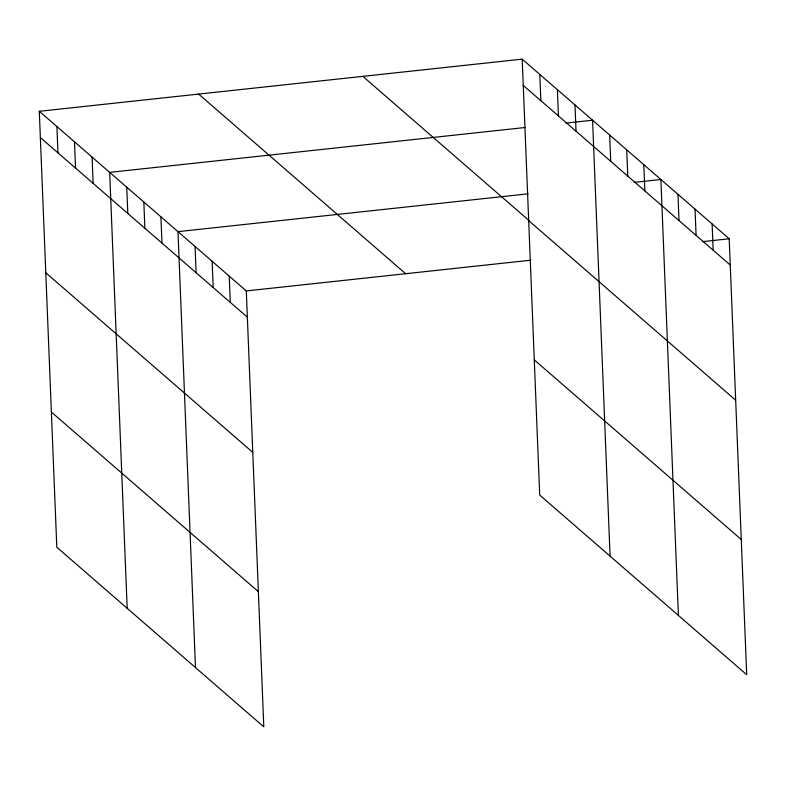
<?xml version="1.0" encoding="UTF-8"?>
<svg xmlns="http://www.w3.org/2000/svg" width="786" height="786" viewBox="0 0 786 786"><rect width="100%" height="100%" fill="white"/><g stroke="black" fill="none" stroke-linecap="round" stroke-linejoin="round"><path stroke-width="1.18" d="M39.3 111.298L246.293 290.928L263.801 726.853L56.808 547.233L39.3 111.298L522.199 59.147L729.192 238.767L746.7 674.702L539.707 495.072L522.199 59.147M524.969 127.519L109.676 172.37L127.185 608.305M566.018 123.088L592.575 120.219L610.083 556.144M528.084 193.837L177.98 231.644L195.488 667.579M634.322 182.362L660.888 179.493L678.397 615.428M246.293 290.928L530.914 260.186M702.635 241.636L729.192 238.767M523.26 85.409L730.243 265.029M362.847 76.36L529.391 220.886M528.683 220.601L735.676 400.221M534.284 359.88L741.267 539.51M198.661 94.094L405.645 273.715M40.351 137.56L247.344 317.18M45.785 272.752L252.778 452.372M51.375 412.041L258.368 591.662M712.116 223.951L713.167 250.213M695.04 209.135L696.091 235.387M677.964 194.319L679.016 220.571M643.803 164.677L644.864 190.939M626.727 149.861L627.788 176.113M609.651 135.035L610.712 161.297M574.979 104.951L576.04 131.213M557.392 89.683L558.443 115.945M539.795 74.415L540.847 100.677M229.217 276.102L230.269 302.364M212.141 261.286L213.193 287.548M195.056 246.47L196.117 272.722M160.904 216.828L161.965 243.09M143.828 202.012L144.889 228.264M126.752 187.196L127.804 213.448M92.08 157.102L93.141 183.364M74.493 141.834L75.544 168.096M56.897 126.566L57.948 152.828"/></g></svg>
